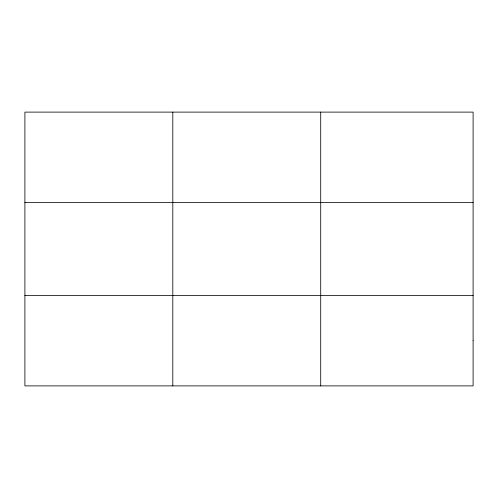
<?xml version="1.0" encoding="UTF-8"?>
<svg xmlns="http://www.w3.org/2000/svg" width="498" height="498" viewBox="0 0 498 498"><rect width="100%" height="100%" fill="white"/><g stroke="black" fill="none" stroke-linecap="round" stroke-linejoin="round"><path stroke-width="0.75" d="M172.806 385.888L172.806 112.112M320.712 385.888L320.712 112.112M24.9 202.456L473.1 202.456M24.9 295.544L473.1 295.544M473.1 340.713L473.1 385.888L24.9 385.888L24.9 112.112L473.1 112.112L473.1 340.713"/></g></svg>
